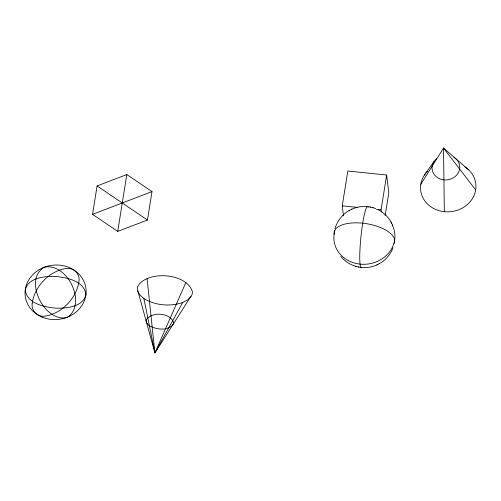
<?xml version="1.0" encoding="UTF-8"?>
<svg xmlns="http://www.w3.org/2000/svg" width="501" height="501" viewBox="0 0 501 501"><rect width="100%" height="100%" fill="white"/><g stroke="black" fill="none" stroke-linecap="round" stroke-linejoin="round"><path stroke-width="0.75" d="M92.553 214.359L97.094 185.946L126.816 174.561L152.003 191.601L147.457 220.02L117.735 231.399L92.553 214.359L152.003 191.601M117.735 231.399L126.816 174.561M343.473 215.875L342.258 205.83L347.819 171.023L386.647 175.024L388.795 192.791L385.169 215.493M381.367 212.148L381.086 209.831L386.647 175.024M334.969 228.669C337.211 220.941 342.521 214.084 349.642 210.27M185.89 282.451L154.909 352.929L137.355 289.071A9.306 8.279 -6.9 0 1 137.813 286.259C147.344 270.001 187.374 273.058 192.409 291.883A9.306 8.279 -6.9 0 1 191.964 294.701L154.909 352.929L143.875 298.533L139.86 295.001L137.65 290.968M392.984 247.901C390.379 254.564 385.488 260.376 379.157 263.764M191.088 296.479L187.606 299.98L182.677 302.535L154.909 352.929L147.087 278.456M420.815 184.274L443.529 148.071L468.698 169.883M424.41 175.074L433.972 161.572M351.564 209.299C357.401 206.531 364.158 205.742 370.477 207.082M358.315 266.958C364.64 268.292 371.398 267.509 377.234 264.735M349.128 210.533L351.971 209.086M376.827 264.948L379.67 263.501M44.22 267.265C23.441 279.483 43.418 320.402 65.205 317.847A10.264 9.137 -6.9 0 0 68.587 316.557C86.473 301.865 67.134 263.056 44.721 267.083M182.677 302.535C170.058 306.812 155.291 305.541 143.875 298.533M342.258 205.83L357.789 207.433M376.426 209.355L381.086 209.831M372.556 207.583L375.7 208.591M340.749 256.355C344.688 261.215 350.186 264.847 356.236 266.451M370.026 206.969L373.132 207.721M355.666 266.313L358.772 267.064M378.149 209.687C383.898 212.674 388.82 217.39 391.65 223.252M97.094 185.946L147.457 220.02M444.324 211.698L443.529 148.071L475.693 189.929M443.529 148.071L444.074 148.972M391.093 222.087L392.809 225.682M146.411 322.362L148.415 324.999A11.961 10.646 -6.9 0 0 149.392 325.731C156.212 329.627 168.505 331.437 173.434 323.815A4.653 4.14 -6.9 0 0 173.659 322.412C170.027 312.705 152.229 311.353 146.361 319.594A4.653 4.14 -6.9 0 0 146.129 321.003L146.279 321.949M464.915 166.908A27.762 24.712 -6.9 0 1 469.976 201.934A27.762 24.712 -6.9 0 1 430.491 206.537A27.762 24.712 -6.9 0 1 427.441 171.273M453.937 157.308A13.878 12.356 -6.9 0 1 456.605 175.175A13.878 12.356 -6.9 0 1 436.39 176.822A13.878 12.356 -6.9 0 1 436.484 158.736M361.572 267.365A30.592 3.444 -84.1 0 1 361.165 234.888A30.592 3.444 -84.1 0 1 368.166 207.289M334.236 234.405A30.592 13.508 9.1 0 1 366.043 223.603A30.592 13.508 9.1 0 1 394.08 243.53M392.183 224.98A30.592 27.236 -6.9 0 1 366.957 264.133A30.592 27.236 -6.9 0 1 334.887 230.704M25.263 289.998C26.916 303.825 44.883 307.194 56.225 308.19C66.57 308.353 83.153 307.057 85.921 294.601C84.262 280.773 66.295 277.404 54.953 276.408C44.608 276.245 28.031 277.541 25.263 289.998M32.214 303.118C30.818 310.87 38.157 317.778 45.816 316.018C62.362 312.962 76.54 298.076 78.964 281.481C80.36 273.721 73.027 266.82 65.362 268.58C48.816 271.63 34.638 286.522 32.214 303.118M42.798 317.39A30.592 27.236 -6.9 0 0 86.009 289.046A30.592 27.236 -6.9 0 0 37.957 270.459A30.592 27.236 -6.9 0 0 42.798 317.39"/></g></svg>
